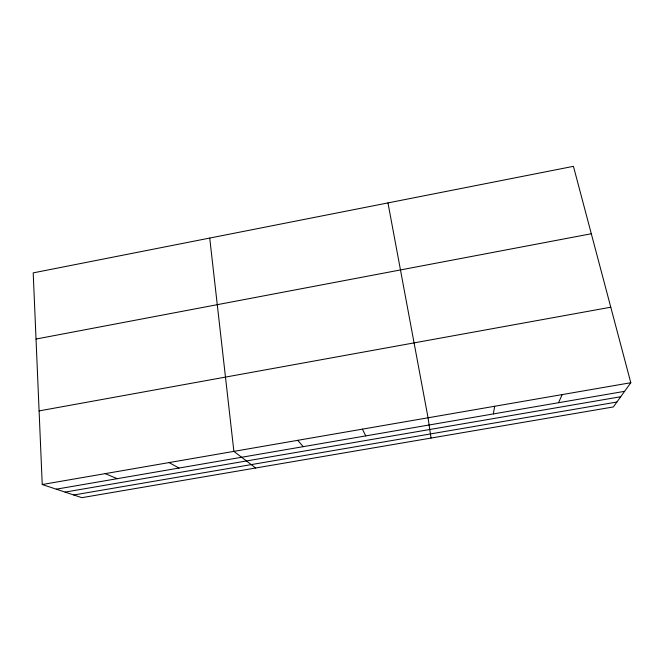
<?xml version="1.0" encoding="UTF-8"?>
<svg xmlns="http://www.w3.org/2000/svg" width="664" height="664" viewBox="0 0 664 664"><rect width="100%" height="100%" fill="white"/><g stroke="black" fill="none" stroke-linecap="round" stroke-linejoin="round"><path stroke-width="1" d="M493.36 413.929L494.655 406.268M558.515 402.716L562.234 394.582M630.8 382.721L613.362 406.941L81.846 497.668L42.239 484.521L33.2 272.879L573.439 166.332L630.8 382.721L42.239 484.521M36.03 339.047L591.309 233.753M39.093 410.908L610.78 307.208M56.274 489.177L624.6 391.337M65.089 492.099L620.716 396.732M73.779 494.987L616.897 402.027M105.211 473.631L117.196 478.686M169.088 462.584L178.973 468.054M255.665 467.995L233.886 451.371L209.724 238.069M297.696 440.34L303.257 446.656M362.411 429.143L365.756 435.899M387.967 202.91L428.056 417.789L431.036 438.057"/></g></svg>
